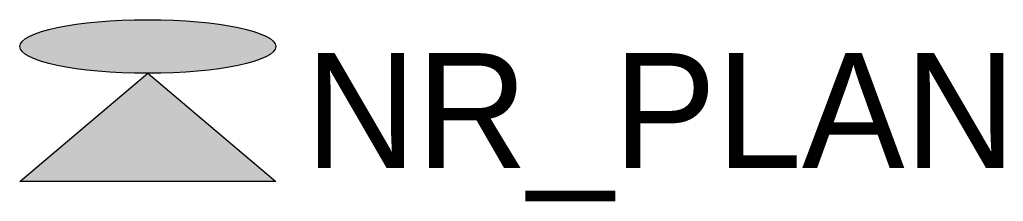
# Model space of a CAD drawing. Header units: millimetres. Extents: x 10 to 1547, y -208 to 77.
import ezdxf

# ---------------------------------------------------------------- set-up
doc = ezdxf.new("R2010")
doc.units = ezdxf.units.MM
doc.header["$LTSCALE"] = 0.25
doc.layers.get('0').update_dxf_attribs({"color": 252})
doc.styles.get("Standard").update_dxf_attribs({"font": 'PM_SMPLX.shx'})

msp = doc.modelspace()

# ---------------------------------------------------------------- hatches: boundary and pattern name
h = msp.add_hatch(color=256)
edge = h.paths.add_edge_path()
edge.add_ellipse((210.2, 34.6), major_axis=(-200, 0), ratio=0.209663, start_angle=0, end_angle=360)
msp.add_hatch(color=256).paths.add_polyline_path([(210.5, -7), (10.2, -176.6), (410.2, -176.6)])

# ---------------------------------------------------------------- linework, layer by layer
for p, q in [((10.2, -176.6), (210.5, -7)), ((210.5, -7), (410.2, -176.6)), ((410.2, -176.6), (10.2, -176.6))]:
    msp.add_line(p, q)
msp.add_ellipse((210.2, 34.6), major_axis=(-200, 0), ratio=0.209663)

# ---------------------------------------------------------------- texts
at = {"flags": 8}
msp.add_attdef('NR_PLAN', (456.3, -155.8), 'xx', height=180, dxfattribs=at)

doc.saveas('drawing.dxf')
